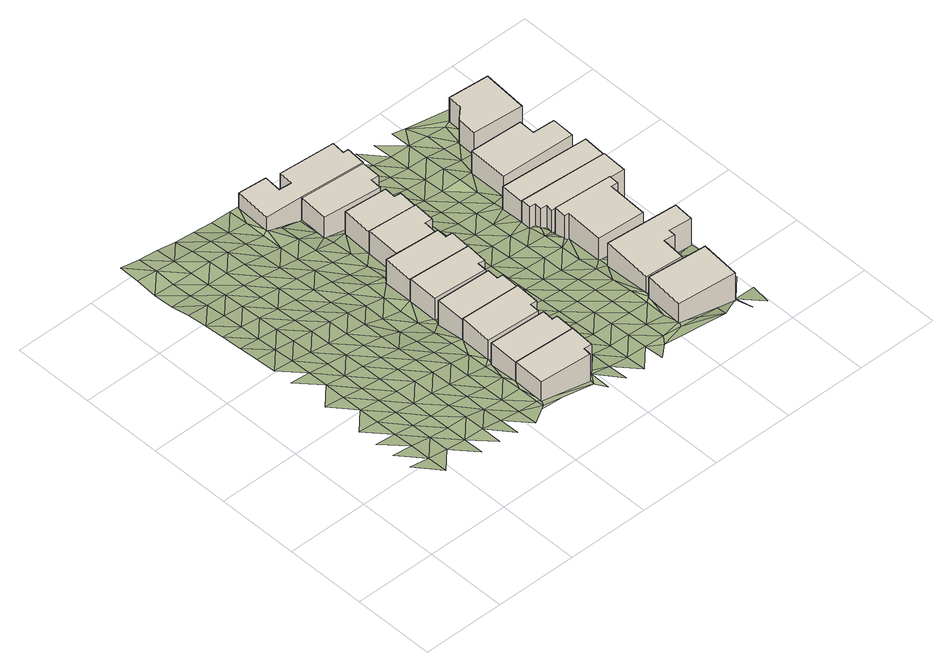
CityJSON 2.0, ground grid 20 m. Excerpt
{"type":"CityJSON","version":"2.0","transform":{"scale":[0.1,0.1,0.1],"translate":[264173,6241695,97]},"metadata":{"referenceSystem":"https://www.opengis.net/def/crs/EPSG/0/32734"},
"CityObjects":{
"building1":{"type":"Building","attributes":{"address":"32 Kylemore Road Universtity Estate Cape Town","building":"house","building:levels":"2","footprint":{"type":"Polygon"},"plus_code":"C9XRXVXQ+X6W","ground_height":110.2,"building_height":6.9,"roof_height":117.1},"geometry":[{"type":"Solid","lod":"1","boundaries":[[[[0,1,2,3,4,5]],[[1,6,7,3,2]],[[6,8,9,7]],[[8,10,11,9]],[[10,12,13,11]],[[12,0,5,4,13]],[[4,3,7,9,11,13]],[[12,10,8,6,1,0]]]]}]},
"building2":{"type":"Building","attributes":{"address":"30 Kylemore Road Universtity Estate Cape Town","building":"house","building:levels":"2","footprint":{"type":"Polygon"},"plus_code":"C9XVX4XV+XXV","ground_height":110.1,"building_height":6.9,"roof_height":117},"geometry":[{"type":"Solid","lod":"1","boundaries":[[[[14,15,16,5]],[[15,17,18,16]],[[17,19,20,18]],[[19,21,22,20]],[[21,23,2,22]],[[23,14,5,2]],[[5,16,18,20,22,2]],[[23,21,19,17,15,14]]]]}]},
"building3":{"type":"Building","attributes":{"address":"28 Kylemore Road University Estate Cape Town","building":"house","building:levels":"2","footprint":{"type":"Polygon"},"plus_code":"C9XWX3X3+XHW","ground_height":109.4,"building_height":6.9,"roof_height":116.3},"geometry":[{"type":"Solid","lod":"1","boundaries":[[[[24,25,26,27,28,29]],[[25,30,31,27,26]],[[30,32,33,31]],[[32,34,35,33]],[[34,36,37,35]],[[36,24,29,28,37]],[[28,27,31,33,35,37]],[[36,34,32,30,25,24]]]]}]},
"building4":{"type":"Building","attributes":{"address":"26 Kylemore Road University Estate Cape Town","building":"house","building:levels":"2","footprint":{"type":"Polygon"},"plus_code":"C9XWX8X9+XXX","ground_height":109,"building_height":6.9,"roof_height":115.9},"geometry":[{"type":"Solid","lod":"1","boundaries":[[[[38,39,40,29]],[[39,41,42,40]],[[41,43,44,42]],[[43,45,46,44]],[[45,47,26,46]],[[47,38,29,26]],[[29,40,42,44,46,26]],[[47,45,43,41,39,38]]]]}]},
"building5":{"type":"Building","attributes":{"address":"24 Kylemore Road University Estate Cape Town","building":"house","building:levels":"2","footprint":{"type":"Polygon"},"plus_code":"C9XXXFX3+XFX","ground_height":108,"building_height":6.9,"roof_height":114.9},"geometry":[{"type":"Solid","lod":"1","boundaries":[[[[48,49,50,51,52,53]],[[49,54,55,51,50]],[[54,56,57,55]],[[56,58,59,57]],[[58,60,61,59]],[[60,48,53,52,61]],[[52,51,55,57,59,61]],[[60,58,56,54,49,48]]]]}]},
"building6":{"type":"Building","attributes":{"address":"22 Kylemore Road University Estate Cape Town","building":"house","building:levels":"2","footprint":{"type":"Polygon"},"plus_code":"C9XXXRX8+XPR","ground_height":107.8,"building_height":6.9,"roof_height":114.7},"geometry":[{"type":"Solid","lod":"1","boundaries":[[[[62,63,64,53]],[[63,65,66,64]],[[65,67,68,66]],[[67,69,70,68]],[[69,71,50,70]],[[71,62,53,50]],[[53,64,66,68,70,50]],[[71,69,67,65,63,62]]]]}]},
"building7":{"type":"Building","attributes":{"address":"20 Kylemore Road University Estate Cape Town","building":"house","building:levels":"2","footprint":{"type":"Polygon"},"plus_code":"CCX4XMXW+X3W","ground_height":106.2,"building_height":6.9,"roof_height":113.1},"geometry":[{"type":"Solid","lod":"1","boundaries":[[[[72,73,74,75,76,77]],[[73,78,79,75,74]],[[78,80,81,79]],[[80,82,83,81]],[[82,84,85,83]],[[84,72,77,76,85]],[[76,75,79,81,83,85]],[[84,82,80,78,73,72]]]]}]},
"building8":{"type":"Building","attributes":{"address":"14 Kylemore Road University Estate Cape Town","building":"house","building:levels":"2","footprint":{"type":"Polygon"},"plus_code":"C9XVX6XJ+XPR","ground_height":105.6,"building_height":6.9,"roof_height":112.5},"geometry":[{"type":"Solid","lod":"1","boundaries":[[[[86,87,88,89,90,91]],[[87,92,93,89,88]],[[92,94,95,93]],[[94,96,97,95]],[[96,98,99,97]],[[98,100,101,99]],[[100,102,103,101]],[[102,104,105,103]],[[104,106,107,105]],[[106,108,109,107]],[[108,86,91,90,109]],[[90,89,93,95,97,99,101,103,105,107,109]],[[108,106,104,102,100,98,96,94,92,87,86]]]]}]},
"building9":{"type":"Building","attributes":{"address":"18 Kylemore Road University Estate Cape Town","building":"house","building:levels":"2","footprint":{"type":"Polygon"},"plus_code":"CCX5X4X7+XGW","ground_height":105.8,"building_height":6.9,"roof_height":112.7},"geometry":[{"type":"Solid","lod":"1","boundaries":[[[[110,111,112,77]],[[111,113,114,112]],[[113,115,116,114]],[[115,117,118,116]],[[117,119,74,118]],[[119,110,77,74]],[[77,112,114,116,118,74]],[[119,117,115,113,111,110]]]]}]},
"building10":{"type":"Building","attributes":{"address":"16 Kylemore Road University Estate Cape Town","building":"house","building:levels":"2","footprint":{"type":"Polygon"},"plus_code":"CCX3XVX6+XMV","ground_height":105.4,"building_height":6.9,"roof_height":112.3},"geometry":[{"type":"Solid","lod":"1","boundaries":[[[[120,121,91,88]],[[121,122,123,91]],[[122,124,125,123]],[[124,126,127,125]],[[126,128,129,127]],[[128,120,88,129]],[[88,91,123,125,127,129]],[[128,126,124,122,121,120]]]]}]},
"building11":{"type":"Building","attributes":{"address":"21 Kylemore Road University Estate Cape Town","building":"house","building:levels":"2","footprint":{"type":"Polygon"},"plus_code":"CFXRXHX5+XRR","ground_height":104.7,"building_height":6.9,"roof_height":111.6},"geometry":[{"type":"Solid","lod":"1","boundaries":[[[[130,131,132,133]],[[131,134,135,132]],[[134,136,137,135]],[[136,130,133,137]],[[133,132,135,137]],[[136,134,131,130]]]]}]},
"building12":{"type":"Building","attributes":{"address":"19 Kylemore Road University Estate Cape Town","building":"house","building:levels":"2","footprint":{"type":"Polygon"},"plus_code":"CFXRXWX5+X4V","ground_height":103.4,"building_height":6.9,"roof_height":110.3},"geometry":[{"type":"Solid","lod":"1","boundaries":[[[[138,139,140,141]],[[139,142,143,140]],[[142,144,145,143]],[[144,146,147,145]],[[146,148,149,147]],[[148,150,151,149]],[[150,152,153,151]],[[152,138,141,153]],[[141,140,143,145,147,149,151,153]],[[152,150,148,146,144,142,139,138]]]]}]},
"building13":{"type":"Building","attributes":{"address":"17 Kylemore Road University Estate Cape Town","building":"house","building:levels":"2","footprint":{"type":"Polygon"},"plus_code":"CFXVXCX7+XXW","ground_height":103,"building_height":6.9,"roof_height":109.9},"geometry":[{"type":"Solid","lod":"1","boundaries":[[[[154,155,156,157]],[[155,158,159,156]],[[158,160,161,159]],[[160,162,163,161]],[[162,164,165,163]],[[164,166,167,165]],[[166,168,169,167]],[[168,154,157,169]],[[157,156,159,161,163,165,167,169]],[[168,166,164,162,160,158,155,154]]]]}]},
"building14":{"type":"Building","attributes":{"address":"15 Kylemore Road University Estate Cape Town","building":"house","building:levels":"2","footprint":{"type":"Polygon"},"plus_code":"CFXXXMXW+XXV","ground_height":101.8,"building_height":6.9,"roof_height":108.7},"geometry":[{"type":"Solid","lod":"1","boundaries":[[[[170,171,172,173,174,175]],[[171,176,177,173,172]],[[176,178,179,177]],[[178,180,181,179]],[[180,182,183,181]],[[182,184,185,183]],[[184,186,187,185]],[[186,170,175,174,187]],[[174,173,177,179,181,183,185,187]],[[186,184,182,180,178,176,171,170]]]]}]},
"building15":{"type":"Building","attributes":{"address":"13 Kylemore Road University Estate Cape Town","building":"house","building:levels":"2","footprint":{"type":"Polygon"},"plus_code":"CFXXX8XF+X3V","ground_height":101.4,"building_height":6.9,"roof_height":108.3},"geometry":[{"type":"Solid","lod":"1","boundaries":[[[[188,189,190,175]],[[189,191,192,190]],[[191,193,172,192]],[[193,188,175,172]],[[175,190,192,172]],[[193,191,189,188]]]]}]},
"building16":{"type":"Building","attributes":{"address":"11 Kylemore Road University Estate Cape Town","building":"house","building:levels":"2","footprint":{"type":"Polygon"},"plus_code":"CGX2XXX3+XXX","ground_height":100.2,"building_height":6.9,"roof_height":107.1},"geometry":[{"type":"Solid","lod":"1","boundaries":[[[[194,195,196,197]],[[195,198,199,196]],[[198,200,201,199]],[[200,202,203,201]],[[202,204,205,203]],[[204,194,197,205]],[[197,196,199,201,203,205]],[[204,202,200,198,195,194]]]]}]},
"building17":{"type":"Building","attributes":{"address":"9 Kylemore Road University Estate Cape Town","building":"house","building:levels":"2","footprint":{"type":"Polygon"},"plus_code":"CGX6X3XJ+X8X","ground_height":99.1,"building_height":6.9,"roof_height":106},"geometry":[{"type":"Solid","lod":"1","boundaries":[[[[206,207,208,209]],[[207,210,211,208]],[[210,212,213,211]],[[212,214,215,213]],[[214,216,217,215]],[[216,206,209,217]],[[209,208,211,213,215,217]],[[216,214,212,210,207,206]]]]}]},
"terrain1":{"type":"TINRelief","geometry":[{"type":"CompositeSurface","lod":"1","boundaries":[[[218,219,220]],[[221,219,222]],[[223,224,222]],[[225,219,218]],[[223,226,227]],[[222,219,228]],[[227,226,229]],[[228,223,222]],[[228,219,225]],[[230,226,223]],[[231,229,232]],[[223,228,230]],[[231,232,233]],[[226,234,229]],[[225,235,228]],[[226,230,234]],[[235,225,236]],[[237,232,229]],[[238,239,233]],[[228,240,230]],[[237,229,234]],[[240,228,235]],[[241,242,243]],[[232,244,233]],[[245,242,238]],[[230,246,234]],[[244,232,237]],[[247,241,243]],[[242,245,243]],[[246,230,240]],[[248,238,233]],[[237,234,249]],[[248,233,244]],[[250,247,251]],[[249,234,246]],[[245,238,252]],[[240,235,253]],[[243,251,247]],[[235,254,255]],[[237,256,244]],[[248,252,238]],[[250,257,258]],[[246,240,253]],[[256,237,249]],[[235,255,253]],[[250,251,257]],[[259,243,245]],[[244,260,248]],[[252,261,245]],[[249,246,262]],[[244,256,260]],[[263,258,264]],[[257,265,258]],[[245,261,259]],[[253,262,246]],[[266,251,243]],[[267,263,264]],[[252,248,268]],[[264,258,265]],[[248,260,269]],[[256,249,270]],[[243,259,266]],[[262,271,249]],[[272,257,251]],[[252,268,261]],[[273,253,255]],[[248,269,268]],[[255,274,275]],[[276,267,277]],[[260,256,270]],[[249,271,270]],[[253,273,262]],[[264,277,267]],[[272,251,266]],[[255,275,273]],[[278,265,257]],[[259,261,279]],[[269,260,280]],[[261,268,281]],[[282,276,283]],[[284,271,262]],[[277,285,276]],[[257,272,278]],[[280,260,270]],[[286,264,265]],[[259,279,266]],[[261,281,279]],[[262,273,284]],[[287,282,283]],[[269,288,268]],[[276,285,283]],[[264,286,277]],[[286,265,278]],[[269,280,288]],[[266,289,272]],[[290,270,271]],[[275,291,273]],[[284,292,271]],[[293,281,268]],[[289,266,279]],[[291,275,294]],[[295,285,277]],[[270,290,280]],[[296,287,283]],[[293,268,288]],[[271,292,290]],[[272,297,278]],[[298,284,273]],[[277,286,295]],[[297,272,289]],[[298,273,291]],[[285,299,283]],[[279,281,300]],[[280,301,288]],[[302,281,293]],[[278,303,286]],[[284,304,292]],[[295,299,285]],[[290,301,280]],[[289,279,300]],[[303,278,297]],[[281,302,300]],[[284,298,304]],[[291,294,305]],[[306,296,283]],[[307,293,288]],[[286,308,295]],[[299,306,283]],[[301,307,288]],[[297,289,309]],[[290,292,310]],[[298,291,311]],[[286,303,308]],[[292,304,312]],[[302,293,313]],[[300,309,289]],[[310,301,290]],[[305,311,291]],[[306,314,296]],[[307,313,293]],[[292,312,310]],[[299,295,315]],[[295,308,316]],[[303,297,317]],[[304,298,318]],[[309,319,297]],[[311,320,298]],[[299,315,306]],[[321,300,302]],[[307,301,322]],[[295,316,315]],[[313,323,302]],[[305,324,311]],[[308,303,317]],[[318,312,304]],[[297,319,317]],[[322,301,310]],[[298,320,318]],[[300,321,309]],[[320,311,324]],[[302,323,321]],[[314,306,325]],[[326,316,308]],[[313,307,327]],[[306,315,328]],[[322,329,307]],[[324,330,320]],[[331,319,309]],[[310,312,332]],[[326,308,317]],[[333,312,318]],[[330,318,320]],[[313,327,323]],[[306,328,325]],[[309,321,331]],[[307,329,327]],[[332,322,310]],[[312,333,332]],[[319,334,317]],[[335,315,316]],[[336,316,326]],[[318,330,337]],[[331,334,319]],[[338,324,305]],[[333,318,337]],[[335,328,315]],[[321,323,339]],[[340,329,322]],[[316,336,335]],[[323,327,341]],[[342,326,317]],[[322,332,340]],[[339,331,321]],[[337,343,333]],[[334,342,317]],[[333,343,332]],[[323,341,339]],[[328,344,325]],[[329,345,327]],[[336,326,346]],[[335,344,328]],[[329,340,345]],[[334,331,347]],[[342,346,326]],[[337,348,343]],[[332,343,349]],[[350,341,327]],[[340,332,349]],[[347,331,339]],[[351,335,336]],[[352,325,344]],[[350,327,345]],[[345,340,349]],[[336,346,351]],[[324,338,353]],[[342,334,354]],[[347,355,334]],[[344,335,356]],[[339,341,357]],[[358,341,350]],[[342,354,346]],[[335,351,356]],[[348,359,343]],[[334,355,354]],[[360,345,349]],[[360,350,345]],[[357,347,339]],[[341,358,357]],[[361,352,344]],[[337,19,348]],[[361,344,356]],[[351,346,362]],[[363,355,347]],[[350,360,364]],[[346,354,365]],[[347,357,363]],[[358,350,366]],[[351,362,356]],[[361,367,352]],[[362,346,365]],[[364,366,350]],[[353,338,368]],[[355,369,354]],[[370,368,338]],[[343,359,371]],[[358,366,357]],[[372,353,368]],[[355,363,369]],[[348,19,359]],[[356,373,361]],[[368,374,372]],[[375,365,354]],[[373,356,362]],[[363,357,376]],[[375,354,369]],[[357,366,376]],[[367,361,377]],[[361,373,378]],[[368,379,374]],[[369,363,380]],[[362,365,381]],[[364,360,43]],[[382,365,375]],[[373,362,383]],[[361,378,377]],[[379,368,384]],[[385,359,19]],[[376,380,363]],[[359,385,371]],[[381,365,382]],[[374,386,0]],[[383,378,373]],[[387,375,369]],[[381,383,362]],[[386,374,379]],[[387,369,380]],[[19,388,389]],[[371,385,19]],[[382,375,390]],[[0,391,389]],[[392,378,383]],[[376,393,380]],[[378,392,377]],[[390,375,387]],[[391,0,386]],[[381,394,383]],[[395,396,371]],[[389,397,19]],[[371,19,397]],[[380,393,387]],[[398,364,43]],[[381,382,399]],[[386,379,400]],[[397,395,371]],[[401,382,390]],[[389,391,397]],[[402,400,379]],[[399,382,401]],[[403,394,381]],[[394,404,383]],[[387,393,405]],[[390,387,405]],[[386,406,391]],[[399,403,381]],[[24,395,407]],[[407,395,397]],[[386,400,406]],[[67,393,376]],[[397,391,408]],[[403,409,394]],[[41,39,43]],[[401,390,410]],[[406,408,391]],[[411,39,24]],[[411,24,407]],[[410,390,405]],[[409,404,394]],[[412,400,402]],[[401,410,399]],[[404,403,399]],[[407,397,413]],[[43,39,414]],[[398,43,414]],[[409,403,404]],[[397,408,413]],[[415,416,398]],[[414,39,411]],[[417,406,400]],[[414,415,398]],[[411,407,418]],[[419,420,421]],[[418,407,413]],[[417,400,412]],[[422,408,406]],[[67,423,393]],[[421,424,419]],[[415,414,425]],[[415,425,48]],[[414,411,426]],[[427,420,419]],[[418,428,411]],[[406,417,422]],[[429,430,412]],[[413,408,431]],[[419,424,427]],[[48,425,432]],[[425,414,426]],[[410,433,399]],[[411,428,426]],[[431,418,413]],[[431,408,422]],[[63,67,434]],[[48,432,435]],[[412,436,417]],[[435,63,48]],[[430,436,412]],[[437,432,425]],[[438,428,418]],[[67,439,423]],[[67,63,439]],[[437,425,426]],[[417,440,422]],[[63,435,439]],[[418,431,438]],[[423,439,441]],[[436,440,417]],[[442,435,432]],[[426,428,443]],[[444,432,437]],[[439,445,441]],[[422,446,431]],[[438,443,428]],[[439,435,442]],[[410,115,433]],[[444,442,432]],[[440,446,422]],[[436,430,447]],[[448,437,426]],[[431,449,438]],[[443,448,426]],[[450,445,439]],[[96,451,427]],[[449,431,446]],[[440,436,452]],[[444,437,453]],[[450,439,442]],[[438,454,443]],[[445,455,72]],[[448,453,437]],[[452,436,447]],[[449,454,438]],[[456,457,115]],[[457,456,458]],[[455,445,450]],[[446,440,459]],[[433,115,457]],[[452,460,440]],[[442,444,461]],[[443,462,448]],[[453,463,444]],[[72,464,458]],[[449,446,459]],[[433,457,465]],[[443,454,462]],[[440,460,459]],[[430,466,447]],[[465,467,433]],[[450,442,461]],[[464,72,455]],[[461,444,463]],[[458,468,457]],[[469,453,448]],[[454,449,470]],[[448,462,471]],[[452,447,472]],[[468,465,457]],[[450,473,455]],[[459,470,449]],[[468,458,464]],[[460,452,474]],[[453,469,463]],[[473,450,461]],[[448,471,469]],[[474,459,460]],[[454,475,462]],[[455,476,464]],[[475,454,470]],[[477,120,465]],[[459,474,470]],[[468,477,465]],[[476,455,473]],[[472,447,466]],[[461,463,478]],[[479,471,462]],[[463,469,480]],[[481,470,474]],[[464,482,468]],[[94,92,96]],[[452,472,483]],[[479,462,475]],[[470,481,475]],[[484,92,120]],[[461,478,473]],[[120,477,484]],[[478,463,480]],[[482,464,476]],[[468,485,477]],[[469,471,486]],[[96,92,487]],[[488,471,479]],[[489,96,487]],[[485,468,482]],[[92,484,487]],[[475,481,490]],[[476,473,491]],[[486,480,469]],[[472,466,483]],[[473,478,492]],[[471,488,486]],[[479,475,490]],[[477,493,484]],[[481,474,494]],[[452,483,495]],[[496,489,487]],[[482,476,491]],[[473,492,491]],[[493,477,485]],[[497,488,479]],[[478,480,498]],[[484,499,487]],[[490,497,479]],[[500,480,486]],[[485,482,501]],[[484,493,499]],[[498,480,500]],[[491,501,482]],[[502,492,478]],[[466,495,483]],[[496,487,503]],[[486,488,504]],[[497,490,505]],[[504,488,497]],[[503,487,499]],[[502,478,498]],[[486,506,500]],[[485,507,493]],[[501,508,485]],[[494,474,509]],[[510,491,492]],[[504,506,486]],[[511,492,502]],[[500,512,498]],[[499,493,507]],[[507,485,508]],[[506,513,500]],[[500,514,512]],[[491,515,501]],[[497,505,516]],[[492,511,510]],[[500,513,514]],[[509,474,130]],[[517,498,512]],[[518,495,519]],[[503,499,520]],[[514,521,512]],[[510,515,491]],[[502,510,511]],[[522,508,501]],[[507,520,499]],[[523,514,513]],[[501,515,522]],[[503,524,525]],[[495,518,130]],[[503,520,524]],[[490,152,505]],[[526,497,516]],[[527,528,494]],[[507,508,529]],[[518,530,531]],[[522,532,508]],[[527,494,509]],[[533,515,510]],[[523,534,514]],[[522,515,533]],[[508,532,529]],[[518,535,130]],[[536,520,507]],[[509,130,527]],[[528,527,537]],[[510,538,533]],[[505,152,516]],[[507,529,536]],[[162,523,513]],[[539,524,520]],[[532,522,540]],[[540,522,533]],[[516,541,526]],[[130,542,527]],[[524,539,543]],[[527,542,537]],[[540,529,532]],[[539,520,536]],[[544,538,510]],[[545,546,537]],[[523,162,534]],[[516,152,541]],[[533,538,544]],[[529,547,536]],[[514,534,548]],[[545,537,542]],[[529,540,547]],[[541,549,526]],[[526,550,551]],[[536,552,539]],[[553,550,526]],[[552,536,547]],[[550,554,551]],[[533,544,555]],[[539,556,557]],[[547,540,558]],[[549,553,526]],[[544,510,189]],[[559,539,552]],[[556,539,559]],[[550,560,554]],[[162,548,534]],[[552,547,561]],[[558,561,547]],[[559,552,561]],[[562,533,555]],[[540,563,558]],[[554,548,162]],[[559,564,556]],[[561,564,559]],[[562,565,533]],[[189,555,544]],[[564,566,556]],[[567,564,561]],[[564,567,566]],[[568,558,563]],[[563,569,570]],[[556,566,571]],[[566,207,572]]]}]}
},
"vertices":[
[516,133,124],[365,140,124],[365,140,200],[365,140,201],[516,133,201],[516,133,200],[363,63,124],[363,63,201],[490,54,124],[490,54,201],[492,74,124],[492,74,201],[512,72,124],[512,72,201],
[516,133,120],[518,181,120],[518,181,200],[505,181,120],[505,181,200],[507,209,120],[507,209,200],[368,215,120],[368,215,200],[365,140,120],
[526,305,110],[379,311,110],[379,311,189],[379,311,193],[526,305,193],[526,305,189],[374,230,110],[374,230,193],[506,223,110],[506,223,193],[507,247,110],[507,247,193],[523,246,110],[523,246,193],
[526,305,105],[528,351,105],[528,351,189],[514,352,105],[514,352,189],[515,380,105],[515,380,189],[382,386,105],[382,386,189],[379,311,105],
[542,467,90],[391,477,90],[391,477,177],[391,477,179],[542,467,179],[542,467,177],[388,403,90],[388,403,179],[520,393,90],[520,393,179],[521,416,90],[521,416,179],[537,414,90],[537,414,179],
[542,467,87],[546,518,87],[546,518,177],[529,519,87],[529,519,177],[530,544,87],[530,544,177],[396,553,87],[396,553,177],[391,477,87],
[559,640,83],[439,649,83],[439,649,157],[439,649,161],[559,640,161],[559,640,157],[433,564,83],[433,564,161],[534,556,83],[534,556,161],[537,588,83],[537,588,161],[555,587,83],[555,587,161],
[411,818,68],[570,806,68],[570,806,153],[570,806,155],[411,818,155],[411,818,153],[574,854,68],[574,854,155],[561,855,68],[561,855,155],[564,888,68],[564,888,155],[427,898,68],[427,898,155],[424,862,68],[424,862,155],[393,865,68],[393,865,155],[397,908,68],[397,908,155],[327,914,68],[327,914,155],[320,824,68],[320,824,155],
[559,640,76],[563,688,76],[563,688,157],[547,690,76],[547,690,157],[549,718,76],[549,718,157],[445,726,76],[445,726,157],[439,649,76],
[570,806,71],[411,818,71],[405,745,71],[405,745,153],[547,732,71],[547,732,153],[549,760,71],[549,760,153],[568,758,71],[568,758,153],
[912,164,68],[768,177,68],[768,177,146],[912,164,146],[759,79,68],[759,79,146],[903,66,68],[903,66,146],
[784,315,52],[774,190,52],[774,190,133],[784,315,133],[867,183,52],[867,183,133],[872,242,52],[872,242,133],[899,240,52],[899,240,133],[900,257,52],[900,257,133],[956,252,52],[956,252,133],[960,301,52],[960,301,133],
[783,340,47],[900,333,47],[900,333,129],[783,340,129],[905,432,47],[905,432,129],[922,431,47],[922,431,129],[923,456,47],[923,456,129],[780,465,47],[780,465,129],[778,434,47],[778,434,129],[789,434,47],[789,434,129],
[969,521,38],[754,535,38],[754,535,113],[754,535,117],[969,521,117],[969,521,113],[753,511,38],[753,511,117],[767,510,38],[767,510,117],[765,491,38],[765,491,117],[781,490,38],[781,490,117],[779,473,38],[779,473,117],[966,459,38],[966,459,117],
[969,521,34],[973,580,34],[973,580,113],[757,594,34],[757,594,113],[754,535,34],
[787,623,27],[970,616,27],[970,616,101],[787,623,101],[972,672,27],[972,672,101],[918,675,27],[918,675,101],[919,715,27],[919,715,101],[791,721,27],[791,721,101],
[961,754,12],[970,865,12],[970,865,90],[961,754,90],[872,873,12],[872,873,90],[869,838,12],[869,838,90],[841,812,12],[841,812,90],[837,765,12],[837,765,90],
[54,16,191],[54,66,190],[3,66,199],[3,116,196],[54,116,189],[54,166,186],[3,166,192],[104,66,182],[54,216,186],[3,216,192],[104,116,180],[54,266,185],[104,166,179],[3,316,192],[54,316,185],[54,366,184],[104,216,179],[154,66,175],[154,16,177],[104,266,178],[54,416,183],[3,416,189],[154,116,174],[3,516,184],[3,466,187],[54,516,177],[104,316,177],[54,466,181],[154,166,172],[3,566,180],[104,366,176],[154,216,171],[3,616,176],[54,566,172],[104,416,174],[204,116,171],[204,16,173],[204,66,172],[154,266,170],[54,616,170],[3,666,172],[104,516,168],[154,316,170],[104,466,172],[204,166,168],[3,716,166],[54,716,161],[54,666,166],[104,566,165],[3,766,155],[154,416,166],[154,366,169],[204,266,165],[204,216,166],[104,616,162],[254,116,159],[254,16,165],[254,66,163],[3,816,152],[54,766,152],[104,666,160],[154,516,162],[204,316,163],[154,466,164],[3,866,157],[54,866,151],[254,166,160],[54,816,149],[104,716,156],[3,916,158],[204,366,161],[154,566,157],[254,266,157],[304,66,156],[254,216,159],[204,416,160],[304,16,159],[104,766,150],[54,916,147],[154,616,154],[304,116,153],[104,816,147],[204,516,155],[254,316,156],[204,466,157],[154,666,152],[304,166,151],[356,49,150],[104,866,145],[254,366,152],[154,716,150],[204,566,150],[304,266,149],[354,66,150],[304,216,150],[254,416,150],[104,916,141],[154,816,145],[154,766,148],[204,666,143],[354,166,147],[204,616,146],[354,116,150],[254,516,147],[304,316,145],[254,466,150],[363,63,150],[154,916,130],[204,716,142],[304,416,132],[154,866,140],[304,366,140],[365,140,150],[254,566,141],[354,266,139],[354,216,141],[254,616,141],[204,816,139],[204,766,141],[368,215,141],[488,41,128],[304,516,134],[354,316,136],[304,466,133],[254,666,137],[374,230,141],[204,866,135],[354,366,131],[254,716,133],[304,566,132],[404,216,136],[379,311,136],[354,416,123],[254,766,130],[204,916,125],[490,54,128],[304,666,127],[304,616,130],[254,816,129],[354,516,123],[354,466,120],[454,216,128],[382,386,123],[254,866,125],[304,766,120],[354,566,124],[388,403,121],[304,716,123],[391,477,119],[254,916,118],[504,66,128],[354,616,117],[504,16,127],[506,223,120],[492,74,128],[304,816,119],[512,72,128],[354,666,117],[396,553,112],[304,916,115],[304,866,118],[554,66,116],[404,566,112],[354,766,112],[354,716,115],[320,824,119],[554,16,118],[504,216,120],[554,116,114],[404,616,108],[505,181,122],[518,181,122],[404,666,107],[554,166,112],[327,914,115],[433,564,104],[354,816,108],[523,246,116],[507,247,116],[554,216,109],[520,393,102],[405,745,98],[604,66,107],[404,716,105],[604,16,110],[404,766,98],[411,818,94],[439,649,99],[604,116,105],[554,266,106],[604,166,102],[404,816,94],[445,726,96],[554,316,101],[654,66,105],[604,216,99],[554,366,96],[537,414,92],[521,416,102],[654,116,102],[604,266,95],[404,866,94],[397,908,95],[393,865,94],[654,166,99],[534,556,87],[424,862,94],[554,416,92],[604,366,87],[427,898,95],[604,316,91],[654,16,109],[689,47,101],[654,216,95],[554,466,90],[547,732,76],[529,519,97],[554,516,87],[704,66,101],[604,416,84],[654,266,90],[554,566,87],[704,116,98],[537,588,87],[604,516,77],[654,316,86],[604,466,80],[555,587,87],[704,166,96],[754,66,95],[654,366,81],[704,216,93],[604,566,75],[434,911,84],[759,79,95],[654,416,77],[704,266,89],[604,616,73],[547,690,78],[554,716,76],[563,688,78],[754,166,91],[754,116,91],[654,516,69],[704,316,83],[654,466,73],[604,666,69],[568,758,74],[847,35,92],[549,760,74],[604,716,67],[704,416,73],[754,216,90],[704,366,74],[804,66,88],[654,566,65],[768,177,91],[754,266,84],[654,616,61],[604,766,65],[704,516,65],[754,316,80],[704,466,70],[774,190,91],[654,666,58],[854,66,80],[604,816,61],[654,716,55],[754,416,69],[604,866,59],[754,366,71],[568,902,66],[784,315,71],[704,616,57],[704,566,61],[654,766,52],[867,183,74],[903,66,72],[604,916,58],[783,340,71],[753,511,59],[654,816,50],[754,466,67],[704,666,53],[754,535,59],[654,866,48],[789,434,61],[804,316,71],[778,434,69],[704,766,46],[704,716,49],[904,166,68],[757,594,52],[754,566,56],[765,491,67],[780,465,57],[779,473,57],[754,616,52],[854,316,62],[767,510,59],[904,66,72],[904,16,85],[704,816,43],[781,490,57],[754,666,48],[804,466,57],[704,866,39],[654,916,45],[900,333,57],[904,216,67],[872,242,64],[754,766,43],[940,9,83],[954,66,71],[754,716,47],[787,623,46],[854,466,52],[954,116,66],[754,816,40],[899,240,67],[804,616,46],[754,866,37],[791,721,40],[904,316,57],[954,216,67],[704,916,36],[854,616,40],[956,252,59],[900,257,59],[804,766,34],[966,459,42],[954,316,52],[904,366,52],[905,432,50],[804,816,30],[954,366,47],[922,431,50],[904,616,37],[786,911,32],[754,916,35],[837,765,30],[804,866,31],[954,416,46],[841,812,27],[954,616,32],[919,715,28],[854,866,24],[970,616,32],[872,873,24],[869,838,27],[961,754,23],[918,675,32],[954,716,24],[1014,893,2],[954,866,12]
]}
